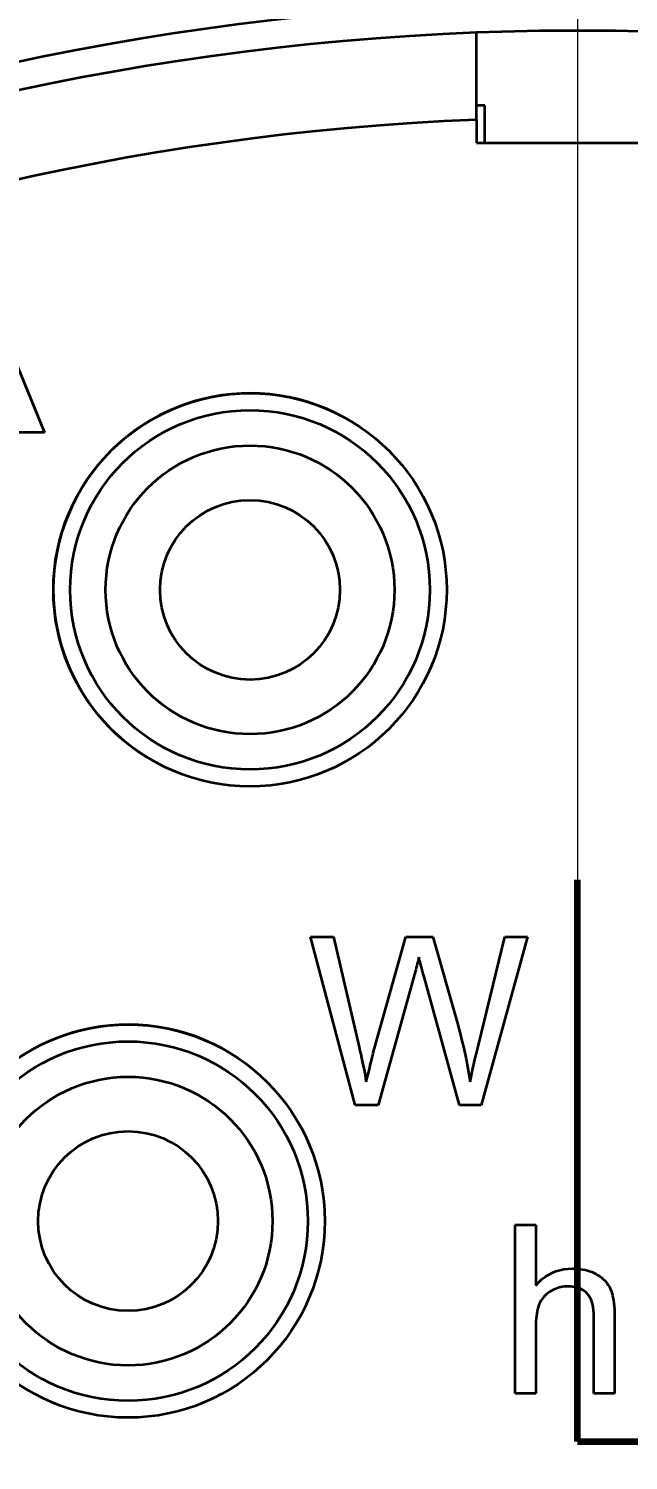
# Model space of a CAD drawing. Extents: x 23 to 472, y 3 to 294.
# Drawn here: x 382.68 to 385.35, y 217.32 to 223.69 of the extents above; entities that cross this region are included whole.
import ezdxf
from ezdxf.enums import TextEntityAlignment as Align

# ---------------------------------------------------------------- set-up
doc = ezdxf.new("R2010")
doc.units = 0
doc.linetypes.add('DASHDOT', pattern=[18.5, 12, -3, 0.5, -3])
doc.layers.get('0').update_dxf_attribs({"lineweight": 13})
doc.styles.get("Standard").update_dxf_attribs({"font": 'isocp.shx'})
doc.dimstyles.get("Standard").update_dxf_attribs({"dimtxt": 2.5, "dimasz": 2.5, "dimexe": 1.25, "dimexo": 0.625, "dimtad": 1, "dimcen": 2.5, "dimadec": 0, "dimazin": 0, "dimtfac": 1, "dimtmove": 0, "dimatfit": 0, "dimfxl": 0, "dimarcsym": 0})

# ---------------------------------------------------------------- blocks, each defined once
blk = doc.blocks.new('*D')
at = {"color": 7, "lineweight": 13}
for p, q in [((369.2633, 239.5531), (395.349, 194.2124)), ((363.2339, 234.8367), (397.923, 198.6215))]:
    blk.add_line(p, q, dxfattribs=at)
at = {"color": 34, "lineweight": 13, "ltscale": 0.415699}
blk.add_line((121.0279, 197.0113), (121.0279, 180.3834), dxfattribs=at)
at = {"color": 34, "lineweight": 13, "ltscale": 0.421525}
blk.add_line((278.4006, 197.0113), (278.4006, 180.1503), dxfattribs=at)
at = {"color": 34, "lineweight": 13}
for p, q in [((45.7156, 194.0736), (45.7156, 169.4602)), ((353.9414, 194.0736), (353.9414, 169.4602)), ((45.7156, 182.3834), (121.0279, 182.3834)), ((278.4006, 182.1503), (353.9414, 182.1503)), ((45.7156, 171.4602), (353.9414, 171.4602))]:
    blk.add_line(p, q, dxfattribs=at)
at = {"color": 34, "lineweight": 13, "ltscale": 0.342256}
blk.add_line((45.7156, 194.0736), (45.7156, 180.3834), dxfattribs=at)
at = {"color": 34, "lineweight": 13, "ltscale": 0.348082}
blk.add_line((353.9414, 194.0736), (353.9414, 180.1503), dxfattribs=at)
at = {"color": 7, "lineweight": 13}
for points in [[(376.3151, 228.3342), (374.903, 229.7505), (375.4177, 227.8179)], [(374.0392, 224.3044), (372.3291, 225.3414), (373.2916, 223.5883)], [(396.2128, 199.6586), (397.923, 198.6215), (396.9605, 200.3747)], [(393.937, 195.6288), (395.349, 194.2124), (394.8343, 196.145)]]:
    blk.add_lwpolyline(points, dxfattribs=at)
at = {"color": 34, "lineweight": 13}
for points in [[(47.6474, 182.901), (45.7156, 182.3834), (47.6474, 181.8658)], [(119.0961, 181.8658), (121.0279, 182.3834), (119.0961, 182.901)], [(280.3324, 182.668), (278.4006, 182.1503), (280.3324, 181.6327)], [(352.0096, 181.6327), (353.9414, 182.1503), (352.0096, 182.668)], [(47.6474, 171.9778), (45.7156, 171.4602), (47.6474, 170.9425)], [(352.0096, 170.9425), (353.9414, 171.4602), (352.0096, 171.9778)]]:
    blk.add_lwpolyline(points, dxfattribs=at)
at = {"color": 7, "lineweight": 13}
for s, rotation, p, p2 in [('%%c', 299.91295, (370.1301, 240.0518), (371.3768, 237.8848)), ('82', 299.91295, (371.8755, 237.0181), (374.0621, 233.2175)), ('%%c', 313.76692, (363.9561, 235.5285), (365.6854, 233.7231)), ('74', 313.76692, (366.3771, 233.0009), (369.4101, 229.8344))]:
    blk.add_text(s, height=2.5, rotation=rotation, dxfattribs=at).set_placement(p, p2, align=Align.FIT)
at = {"color": 34, "lineweight": 13}
for s, height, p, p2 in [('/[6.3]', 3.5, (93.5334, 183.3834), (107.9059, 183.3834)), ('/[6.3]', 3.5, (326.3327, 183.1503), (340.7051, 183.1503)), ('155', 3.5, (74.21, 183.3834), (83.768, 183.3834)), ('155', 3.5, (307.0093, 183.1503), (316.5672, 183.1503)), ('%%p50', 2.45, (85.868, 183.9084), (92.5334, 183.9084)), ('%%p50', 2.45, (318.6672, 183.6753), (325.3327, 183.6753)), ('"L"', 3.5, (194.4405, 172.4602), (202.0312, 172.4602)), ('%%p50', 2.45, (204.1312, 172.9852), (210.7966, 172.9852))]:
    blk.add_text(s, height=height, dxfattribs=at).set_placement(p, p2, align=Align.FIT)
blk = doc.blocks.new('BLOCK4537')
at = {"color": 7, "linetype": 'DASHDOT', "lineweight": 13}
blk.add_line((0, 53.471), (0, 15.839), dxfattribs=at)
at = {"color": 7, "lineweight": 100, "ltscale": 0.125}
blk.add_line((0, 10.839), (0, 15.839), dxfattribs=at)
at = {"color": 7, "lineweight": 100, "ltscale": 0.2275}
blk.add_line((0, 10.839), (9.1, 10.839), dxfattribs=at)
blk = doc.blocks.new('BLOCK4538')
at = {"color": 7, "linetype": 'DASHDOT', "lineweight": 13}
blk.add_line((0, 63.804), (0, -63.804), dxfattribs=at)
blk = doc.blocks.new('BLOCK4539')
at = {"color": 7, "lineweight": 35, "ltscale": 0.01939}
blk.add_line((-0.9, 22.607), (-0.9, 23.383), dxfattribs=at)
at = {"color": 7, "lineweight": 35, "ltscale": 0.008376}
blk.add_line((-0.825, 22.4), (-0.825, 22.735), dxfattribs=at)
at = {"color": 7, "lineweight": 35, "ltscale": 0.005177}
blk.add_line((-0.9, 22.607), (-0.9, 22.4), dxfattribs=at)
at = {"color": 7, "lineweight": 35, "ltscale": 0.045}
blk.add_line((-0.9, 22.4), (0.9, 22.4), dxfattribs=at)
at = {"color": 7, "lineweight": 35, "ltscale": 0.040519}
blk.add_line((-5.358, 21.323), (-4.744, 19.823), dxfattribs=at)
at = {"color": 7, "lineweight": 35, "ltscale": 0.005653}
blk.add_line((-4.744, 19.823), (-4.97, 19.823), dxfattribs=at)
at = {"color": 7, "lineweight": 35, "ltscale": 0.038798}
blk.add_line((-1.978, 13.831), (-2.376, 15.331), dxfattribs=at)
at = {"color": 7, "lineweight": 35, "ltscale": 0.005091}
blk.add_line((-2.376, 15.331), (-2.172, 15.331), dxfattribs=at)
at = {"color": 7, "lineweight": 35, "ltscale": 0.025235}
blk.add_line((-2.172, 15.331), (-1.944, 14.348), dxfattribs=at)
at = {"color": 7, "lineweight": 35, "ltscale": 0.02631}
blk.add_line((-1.813, 14.318), (-1.527, 15.331), dxfattribs=at)
at = {"color": 7, "lineweight": 35, "ltscale": 0.005986}
blk.add_line((-1.527, 15.331), (-1.288, 15.331), dxfattribs=at)
at = {"color": 7, "lineweight": 35, "ltscale": 0.019726}
blk.add_line((-1.288, 15.331), (-1.073, 14.572), dxfattribs=at)
at = {"color": 7, "lineweight": 35, "ltscale": 0.024804}
blk.add_line((-0.882, 14.367), (-0.646, 15.331), dxfattribs=at)
at = {"color": 7, "lineweight": 35, "ltscale": 0.038884}
blk.add_line((-0.447, 15.331), (-0.858, 13.831), dxfattribs=at)
at = {"color": 7, "lineweight": 35, "ltscale": 0.004988}
blk.add_line((-0.646, 15.331), (-0.447, 15.331), dxfattribs=at)
at = {"color": 7, "lineweight": 35, "ltscale": 0.000445757}
blk.add_line((-1.436, 15.054), (-1.44, 15.037), dxfattribs=at)
at = {"color": 7, "lineweight": 35, "ltscale": 0.000461311}
blk.add_line((-1.431, 15.072), (-1.436, 15.054), dxfattribs=at)
at = {"color": 7, "lineweight": 35, "ltscale": 0.000476575}
blk.add_line((-1.427, 15.091), (-1.431, 15.072), dxfattribs=at)
at = {"color": 7, "lineweight": 35, "ltscale": 0.000491696}
blk.add_line((-1.422, 15.11), (-1.427, 15.091), dxfattribs=at)
at = {"color": 7, "lineweight": 35, "ltscale": 0.00050698}
blk.add_line((-1.417, 15.13), (-1.422, 15.11), dxfattribs=at)
at = {"color": 7, "lineweight": 35, "ltscale": 0.000522091}
blk.add_line((-1.413, 15.15), (-1.417, 15.13), dxfattribs=at)
at = {"color": 7, "lineweight": 35, "ltscale": 0.000196096}
blk.add_line((-1.411, 15.142), (-1.413, 15.15), dxfattribs=at)
at = {"color": 7, "lineweight": 35, "ltscale": 0.000254143}
blk.add_line((-1.409, 15.132), (-1.411, 15.142), dxfattribs=at)
at = {"color": 7, "lineweight": 35, "ltscale": 0.000311339}
blk.add_line((-1.406, 15.12), (-1.409, 15.132), dxfattribs=at)
at = {"color": 7, "lineweight": 35, "ltscale": 0.000368982}
blk.add_line((-1.402, 15.106), (-1.406, 15.12), dxfattribs=at)
at = {"color": 7, "lineweight": 35, "ltscale": 0.000426659}
blk.add_line((-1.397, 15.09), (-1.402, 15.106), dxfattribs=at)
at = {"color": 7, "lineweight": 35, "ltscale": 0.000484325}
blk.add_line((-1.392, 15.071), (-1.397, 15.09), dxfattribs=at)
at = {"color": 7, "lineweight": 35, "ltscale": 0.000542007}
blk.add_line((-1.387, 15.05), (-1.392, 15.071), dxfattribs=at)
at = {"color": 7, "lineweight": 35, "ltscale": 0.00059922}
blk.add_line((-1.38, 15.027), (-1.387, 15.05), dxfattribs=at)
at = {"color": 7, "lineweight": 35, "ltscale": 0.029659}
blk.add_line((-1.457, 14.974), (-1.775, 13.831), dxfattribs=at)
at = {"color": 7, "lineweight": 35, "ltscale": 0.000385201}
blk.add_line((-1.453, 14.989), (-1.457, 14.974), dxfattribs=at)
at = {"color": 7, "lineweight": 35, "ltscale": 0.00039995}
blk.add_line((-1.448, 15.004), (-1.453, 14.989), dxfattribs=at)
at = {"color": 7, "lineweight": 35, "ltscale": 0.000415439}
blk.add_line((-1.444, 15.02), (-1.448, 15.004), dxfattribs=at)
at = {"color": 7, "lineweight": 35, "ltscale": 0.000430698}
blk.add_line((-1.44, 15.037), (-1.444, 15.02), dxfattribs=at)
at = {"color": 7, "lineweight": 35, "ltscale": 0.000657006}
blk.add_line((-1.373, 15.002), (-1.38, 15.027), dxfattribs=at)
at = {"color": 7, "lineweight": 35, "ltscale": 0.000715045}
blk.add_line((-1.366, 14.974), (-1.373, 15.002), dxfattribs=at)
at = {"color": 7, "lineweight": 35, "ltscale": 0.029646}
blk.add_line((-1.05, 13.831), (-1.366, 14.974), dxfattribs=at)
at = {"color": 7, "lineweight": 35, "ltscale": 0.001457}
blk.add_line((-1.073, 14.572), (-1.057, 14.516), dxfattribs=at)
at = {"color": 7, "lineweight": 35, "ltscale": 0.001435}
blk.add_line((-1.057, 14.516), (-1.043, 14.46), dxfattribs=at)
at = {"color": 7, "lineweight": 35, "ltscale": 0.001413}
blk.add_line((-1.043, 14.46), (-1.029, 14.405), dxfattribs=at)
at = {"color": 7, "lineweight": 35, "ltscale": 0.000793163}
blk.add_line((-1.944, 14.348), (-1.937, 14.317), dxfattribs=at)
at = {"color": 7, "lineweight": 35, "ltscale": 0.000790924}
blk.add_line((-1.937, 14.317), (-1.93, 14.286), dxfattribs=at)
at = {"color": 7, "lineweight": 35, "ltscale": 0.000788624}
blk.add_line((-1.93, 14.286), (-1.923, 14.255), dxfattribs=at)
at = {"color": 7, "lineweight": 35, "ltscale": 0.000452317}
blk.add_line((-1.823, 14.278), (-1.819, 14.295), dxfattribs=at)
at = {"color": 7, "lineweight": 35, "ltscale": 0.000347704}
blk.add_line((-1.819, 14.295), (-1.815, 14.309), dxfattribs=at)
at = {"color": 7, "lineweight": 35, "ltscale": 0.000243647}
blk.add_line((-1.815, 14.309), (-1.813, 14.318), dxfattribs=at)
at = {"color": 7, "lineweight": 35, "ltscale": 0.001391}
blk.add_line((-1.029, 14.405), (-1.016, 14.351), dxfattribs=at)
at = {"color": 7, "lineweight": 35, "ltscale": 0.00137}
blk.add_line((-1.016, 14.351), (-1.004, 14.298), dxfattribs=at)
at = {"color": 7, "lineweight": 35, "ltscale": 0.001349}
blk.add_line((-1.004, 14.298), (-0.992, 14.245), dxfattribs=at)
at = {"color": 7, "lineweight": 35, "ltscale": 0.00089295}
blk.add_line((-0.908, 14.261), (-0.899, 14.295), dxfattribs=at)
at = {"color": 7, "lineweight": 35, "ltscale": 0.000915696}
blk.add_line((-0.899, 14.295), (-0.891, 14.331), dxfattribs=at)
at = {"color": 7, "lineweight": 35, "ltscale": 0.000937772}
blk.add_line((-0.891, 14.331), (-0.882, 14.367), dxfattribs=at)
at = {"color": 7, "lineweight": 35, "ltscale": 0.00078683}
blk.add_line((-1.923, 14.255), (-1.916, 14.225), dxfattribs=at)
at = {"color": 7, "lineweight": 35, "ltscale": 0.000784591}
blk.add_line((-1.916, 14.225), (-1.91, 14.194), dxfattribs=at)
at = {"color": 7, "lineweight": 35, "ltscale": 0.000782464}
blk.add_line((-1.91, 14.194), (-1.903, 14.163), dxfattribs=at)
at = {"color": 7, "lineweight": 35, "ltscale": 0.000780751}
blk.add_line((-1.903, 14.163), (-1.897, 14.133), dxfattribs=at)
at = {"color": 7, "lineweight": 35, "ltscale": 0.000974561}
blk.add_line((-1.859, 14.129), (-1.85, 14.167), dxfattribs=at)
at = {"color": 7, "lineweight": 35, "ltscale": 0.000870363}
blk.add_line((-1.85, 14.167), (-1.842, 14.201), dxfattribs=at)
at = {"color": 7, "lineweight": 35, "ltscale": 0.000765813}
blk.add_line((-1.842, 14.201), (-1.835, 14.23), dxfattribs=at)
at = {"color": 7, "lineweight": 35, "ltscale": 0.000660954}
blk.add_line((-1.835, 14.23), (-1.829, 14.256), dxfattribs=at)
at = {"color": 7, "lineweight": 35, "ltscale": 0.000556797}
blk.add_line((-1.829, 14.256), (-1.823, 14.278), dxfattribs=at)
at = {"color": 7, "lineweight": 35, "ltscale": 0.001328}
blk.add_line((-0.992, 14.245), (-0.982, 14.193), dxfattribs=at)
at = {"color": 7, "lineweight": 35, "ltscale": 0.001307}
blk.add_line((-0.982, 14.193), (-0.973, 14.142), dxfattribs=at)
at = {"color": 7, "lineweight": 35, "ltscale": 0.000803638}
blk.add_line((-0.938, 14.13), (-0.931, 14.161), dxfattribs=at)
at = {"color": 7, "lineweight": 35, "ltscale": 0.000826136}
blk.add_line((-0.931, 14.161), (-0.923, 14.194), dxfattribs=at)
at = {"color": 7, "lineweight": 35, "ltscale": 0.000847983}
blk.add_line((-0.923, 14.194), (-0.916, 14.227), dxfattribs=at)
at = {"color": 7, "lineweight": 35, "ltscale": 0.000870872}
blk.add_line((-0.916, 14.227), (-0.908, 14.261), dxfattribs=at)
at = {"color": 7, "lineweight": 35, "ltscale": 0.000778609}
blk.add_line((-1.897, 14.133), (-1.891, 14.102), dxfattribs=at)
at = {"color": 7, "lineweight": 35, "ltscale": 0.000776566}
blk.add_line((-1.891, 14.102), (-1.886, 14.071), dxfattribs=at)
at = {"color": 7, "lineweight": 35, "ltscale": 0.000774847}
blk.add_line((-1.886, 14.071), (-1.88, 14.041), dxfattribs=at)
at = {"color": 7, "lineweight": 35, "ltscale": 0.001184}
blk.add_line((-1.88, 14.041), (-1.869, 14.087), dxfattribs=at)
at = {"color": 7, "lineweight": 35, "ltscale": 0.001079}
blk.add_line((-1.869, 14.087), (-1.859, 14.129), dxfattribs=at)
at = {"color": 7, "lineweight": 35, "ltscale": 0.001286}
blk.add_line((-0.973, 14.142), (-0.964, 14.091), dxfattribs=at)
at = {"color": 7, "lineweight": 35, "ltscale": 0.001266}
blk.add_line((-0.964, 14.091), (-0.956, 14.041), dxfattribs=at)
at = {"color": 7, "lineweight": 35, "ltscale": 0.000736668}
blk.add_line((-0.956, 14.041), (-0.951, 14.07), dxfattribs=at)
at = {"color": 7, "lineweight": 35, "ltscale": 0.000759013}
blk.add_line((-0.951, 14.07), (-0.944, 14.099), dxfattribs=at)
at = {"color": 7, "lineweight": 35, "ltscale": 0.000780912}
blk.add_line((-0.944, 14.099), (-0.938, 14.13), dxfattribs=at)
at = {"color": 7, "lineweight": 35, "ltscale": 0.005065}
blk.add_line((-1.775, 13.831), (-1.978, 13.831), dxfattribs=at)
at = {"color": 7, "lineweight": 35, "ltscale": 0.004783}
blk.add_line((-0.858, 13.831), (-1.05, 13.831), dxfattribs=at)
at = {"color": 7, "lineweight": 35, "ltscale": 0.0375}
blk.add_line((-0.556, 11.266), (-0.556, 12.766), dxfattribs=at)
at = {"color": 7, "lineweight": 35, "ltscale": 0.004604}
for p, q in [((-0.556, 12.766), (-0.372, 12.766)), ((-0.372, 11.266), (-0.556, 11.266)), ((0.329, 11.266), (0.145, 11.266))]:
    blk.add_line(p, q, dxfattribs=at)
at = {"color": 7, "lineweight": 35, "ltscale": 0.013455}
blk.add_line((-0.372, 12.766), (-0.372, 12.228), dxfattribs=at)
at = {"color": 7, "lineweight": 35, "ltscale": 0.000917148}
blk.add_line((-0.158, 12.364), (-0.122, 12.371), dxfattribs=at)
at = {"color": 7, "lineweight": 35, "ltscale": 0.000938277}
blk.add_line((-0.122, 12.371), (-0.085, 12.376), dxfattribs=at)
at = {"color": 7, "lineweight": 35, "ltscale": 0.000965848}
blk.add_line((-0.085, 12.376), (-0.046, 12.377), dxfattribs=at)
at = {"color": 7, "lineweight": 35, "ltscale": 0.000595967}
blk.add_line((-0.046, 12.377), (-0.023, 12.377), dxfattribs=at)
at = {"color": 7, "lineweight": 35, "ltscale": 0.000580932}
blk.add_line((-0.023, 12.377), (0.001, 12.375), dxfattribs=at)
at = {"color": 7, "lineweight": 35, "ltscale": 0.000567331}
blk.add_line((0.001, 12.375), (0.023, 12.373), dxfattribs=at)
at = {"color": 7, "lineweight": 35, "ltscale": 0.000554445}
blk.add_line((0.023, 12.373), (0.045, 12.37), dxfattribs=at)
at = {"color": 7, "lineweight": 35, "ltscale": 0.00054284}
blk.add_line((0.045, 12.37), (0.066, 12.365), dxfattribs=at)
at = {"color": 7, "lineweight": 35, "ltscale": 0.000970022}
blk.add_line((-0.372, 12.228), (-0.345, 12.256), dxfattribs=at)
at = {"color": 7, "lineweight": 35, "ltscale": 0.000941294}
blk.add_line((-0.345, 12.256), (-0.318, 12.282), dxfattribs=at)
at = {"color": 7, "lineweight": 35, "ltscale": 0.00091947}
blk.add_line((-0.318, 12.282), (-0.288, 12.304), dxfattribs=at)
at = {"color": 7, "lineweight": 35, "ltscale": 0.000904177}
blk.add_line((-0.288, 12.304), (-0.258, 12.323), dxfattribs=at)
at = {"color": 7, "lineweight": 35, "ltscale": 0.00089622}
blk.add_line((-0.258, 12.323), (-0.226, 12.34), dxfattribs=at)
at = {"color": 7, "lineweight": 35, "ltscale": 0.000895899}
blk.add_line((-0.226, 12.34), (-0.193, 12.353), dxfattribs=at)
at = {"color": 7, "lineweight": 35, "ltscale": 0.000902781}
blk.add_line((-0.193, 12.353), (-0.158, 12.364), dxfattribs=at)
at = {"color": 7, "lineweight": 35, "ltscale": 0.000532811}
blk.add_line((0.066, 12.365), (0.087, 12.36), dxfattribs=at)
at = {"color": 7, "lineweight": 35, "ltscale": 0.000523804}
blk.add_line((0.087, 12.36), (0.107, 12.354), dxfattribs=at)
at = {"color": 7, "lineweight": 35, "ltscale": 0.000516673}
blk.add_line((0.107, 12.354), (0.126, 12.347), dxfattribs=at)
at = {"color": 7, "lineweight": 35, "ltscale": 0.00051057}
blk.add_line((0.126, 12.347), (0.145, 12.339), dxfattribs=at)
at = {"color": 7, "lineweight": 35, "ltscale": 0.000506325}
blk.add_line((0.145, 12.339), (0.163, 12.33), dxfattribs=at)
at = {"color": 7, "lineweight": 35, "ltscale": 0.00049791}
blk.add_line((0.163, 12.33), (0.181, 12.32), dxfattribs=at)
at = {"color": 7, "lineweight": 35, "ltscale": 0.000486072}
blk.add_line((0.181, 12.32), (0.197, 12.309), dxfattribs=at)
at = {"color": 7, "lineweight": 35, "ltscale": 0.000475016}
blk.add_line((0.197, 12.309), (0.212, 12.298), dxfattribs=at)
at = {"color": 7, "lineweight": 35, "ltscale": 0.000467194}
blk.add_line((0.212, 12.298), (0.226, 12.286), dxfattribs=at)
at = {"color": 7, "lineweight": 35, "ltscale": 0.000460238}
blk.add_line((0.226, 12.286), (0.24, 12.273), dxfattribs=at)
at = {"color": 7, "lineweight": 35, "ltscale": 0.000455609}
blk.add_line((0.24, 12.273), (0.252, 12.259), dxfattribs=at)
at = {"color": 7, "lineweight": 35, "ltscale": 0.000453073}
blk.add_line((0.252, 12.259), (0.263, 12.245), dxfattribs=at)
at = {"color": 7, "lineweight": 35, "ltscale": 0.000452958}
blk.add_line((0.263, 12.245), (0.273, 12.23), dxfattribs=at)
at = {"color": 7, "lineweight": 35, "ltscale": 0.000383957}
blk.add_line((-0.31, 12.114), (-0.319, 12.102), dxfattribs=at)
at = {"color": 7, "lineweight": 35, "ltscale": 0.000384815}
blk.add_line((-0.3, 12.126), (-0.31, 12.114), dxfattribs=at)
at = {"color": 7, "lineweight": 35, "ltscale": 0.00038719}
blk.add_line((-0.289, 12.137), (-0.3, 12.126), dxfattribs=at)
at = {"color": 7, "lineweight": 35, "ltscale": 0.000391707}
blk.add_line((-0.278, 12.148), (-0.289, 12.137), dxfattribs=at)
at = {"color": 7, "lineweight": 35, "ltscale": 0.00039739}
blk.add_line((-0.265, 12.158), (-0.278, 12.148), dxfattribs=at)
at = {"color": 7, "lineweight": 35, "ltscale": 0.000404763}
blk.add_line((-0.252, 12.167), (-0.265, 12.158), dxfattribs=at)
at = {"color": 7, "lineweight": 35, "ltscale": 0.000413424}
blk.add_line((-0.238, 12.176), (-0.252, 12.167), dxfattribs=at)
at = {"color": 7, "lineweight": 35, "ltscale": 0.000415453}
blk.add_line((-0.224, 12.184), (-0.238, 12.176), dxfattribs=at)
at = {"color": 7, "lineweight": 35, "ltscale": 0.000409962}
blk.add_line((-0.209, 12.191), (-0.224, 12.184), dxfattribs=at)
at = {"color": 7, "lineweight": 35, "ltscale": 0.000405229}
blk.add_line((-0.194, 12.198), (-0.209, 12.191), dxfattribs=at)
at = {"color": 7, "lineweight": 35, "ltscale": 0.000402108}
blk.add_line((-0.179, 12.203), (-0.194, 12.198), dxfattribs=at)
at = {"color": 7, "lineweight": 35, "ltscale": 0.000400033}
blk.add_line((-0.164, 12.208), (-0.179, 12.203), dxfattribs=at)
at = {"color": 7, "lineweight": 35, "ltscale": 0.000399227}
blk.add_line((-0.148, 12.212), (-0.164, 12.208), dxfattribs=at)
at = {"color": 7, "lineweight": 35, "ltscale": 0.000399145}
blk.add_line((-0.133, 12.215), (-0.148, 12.212), dxfattribs=at)
at = {"color": 7, "lineweight": 35, "ltscale": 0.000400625}
blk.add_line((-0.117, 12.217), (-0.133, 12.215), dxfattribs=at)
at = {"color": 7, "lineweight": 35, "ltscale": 0.000403319}
blk.add_line((-0.101, 12.218), (-0.117, 12.217), dxfattribs=at)
at = {"color": 7, "lineweight": 35, "ltscale": 0.00040679}
blk.add_line((-0.084, 12.219), (-0.101, 12.218), dxfattribs=at)
at = {"color": 7, "lineweight": 35, "ltscale": 0.000535428}
blk.add_line((-0.063, 12.218), (-0.084, 12.219), dxfattribs=at)
at = {"color": 7, "lineweight": 35, "ltscale": 0.000512214}
blk.add_line((-0.042, 12.216), (-0.063, 12.218), dxfattribs=at)
at = {"color": 7, "lineweight": 35, "ltscale": 0.00049192}
blk.add_line((-0.023, 12.213), (-0.042, 12.216), dxfattribs=at)
at = {"color": 7, "lineweight": 35, "ltscale": 0.000473459}
blk.add_line((-0.005, 12.209), (-0.023, 12.213), dxfattribs=at)
at = {"color": 7, "lineweight": 35, "ltscale": 0.000458038}
blk.add_line((0.013, 12.203), (-0.005, 12.209), dxfattribs=at)
at = {"color": 7, "lineweight": 35, "ltscale": 0.000446211}
blk.add_line((0.029, 12.196), (0.013, 12.203), dxfattribs=at)
at = {"color": 7, "lineweight": 35, "ltscale": 0.000436858}
blk.add_line((0.045, 12.188), (0.029, 12.196), dxfattribs=at)
at = {"color": 7, "lineweight": 35, "ltscale": 0.000431369}
blk.add_line((0.059, 12.178), (0.045, 12.188), dxfattribs=at)
at = {"color": 7, "lineweight": 35, "ltscale": 0.000429769}
blk.add_line((0.073, 12.168), (0.059, 12.178), dxfattribs=at)
at = {"color": 7, "lineweight": 35, "ltscale": 0.000431957}
blk.add_line((0.085, 12.156), (0.073, 12.168), dxfattribs=at)
at = {"color": 7, "lineweight": 35, "ltscale": 0.000438093}
blk.add_line((0.096, 12.142), (0.085, 12.156), dxfattribs=at)
at = {"color": 7, "lineweight": 35, "ltscale": 0.000450003}
blk.add_line((0.107, 12.127), (0.096, 12.142), dxfattribs=at)
at = {"color": 7, "lineweight": 35, "ltscale": 0.000466265}
blk.add_line((0.116, 12.111), (0.107, 12.127), dxfattribs=at)
at = {"color": 7, "lineweight": 35, "ltscale": 0.000454446}
blk.add_line((0.273, 12.23), (0.283, 12.215), dxfattribs=at)
at = {"color": 7, "lineweight": 35, "ltscale": 0.000458585}
blk.add_line((0.283, 12.215), (0.291, 12.198), dxfattribs=at)
at = {"color": 7, "lineweight": 35, "ltscale": 0.00047471}
blk.add_line((0.291, 12.198), (0.298, 12.181), dxfattribs=at)
at = {"color": 7, "lineweight": 35, "ltscale": 0.00050365}
blk.add_line((0.298, 12.181), (0.305, 12.162), dxfattribs=at)
at = {"color": 7, "lineweight": 35, "ltscale": 0.00053396}
blk.add_line((0.305, 12.162), (0.31, 12.141), dxfattribs=at)
at = {"color": 7, "lineweight": 35, "ltscale": 0.000565915}
blk.add_line((0.31, 12.141), (0.315, 12.119), dxfattribs=at)
at = {"color": 7, "lineweight": 35, "ltscale": 0.000599077}
blk.add_line((0.315, 12.119), (0.32, 12.095), dxfattribs=at)
at = {"color": 7, "lineweight": 35, "ltscale": 0.000494735}
blk.add_line((-0.361, 11.994), (-0.364, 11.975), dxfattribs=at)
at = {"color": 7, "lineweight": 35, "ltscale": 0.000470703}
blk.add_line((-0.357, 12.012), (-0.361, 11.994), dxfattribs=at)
at = {"color": 7, "lineweight": 35, "ltscale": 0.000447314}
blk.add_line((-0.352, 12.03), (-0.357, 12.012), dxfattribs=at)
at = {"color": 7, "lineweight": 35, "ltscale": 0.000425229}
blk.add_line((-0.347, 12.046), (-0.352, 12.03), dxfattribs=at)
at = {"color": 7, "lineweight": 35, "ltscale": 0.000404091}
blk.add_line((-0.341, 12.061), (-0.347, 12.046), dxfattribs=at)
at = {"color": 7, "lineweight": 35, "ltscale": 0.000391879}
blk.add_line((-0.335, 12.075), (-0.341, 12.061), dxfattribs=at)
at = {"color": 7, "lineweight": 35, "ltscale": 0.000387477}
blk.add_line((-0.327, 12.089), (-0.335, 12.075), dxfattribs=at)
at = {"color": 7, "lineweight": 35, "ltscale": 0.000384711}
blk.add_line((-0.319, 12.102), (-0.327, 12.089), dxfattribs=at)
at = {"color": 7, "lineweight": 35, "ltscale": 0.000486884}
blk.add_line((0.123, 12.093), (0.116, 12.111), dxfattribs=at)
at = {"color": 7, "lineweight": 35, "ltscale": 0.000510875}
blk.add_line((0.13, 12.074), (0.123, 12.093), dxfattribs=at)
at = {"color": 7, "lineweight": 35, "ltscale": 0.000538585}
blk.add_line((0.135, 12.053), (0.13, 12.074), dxfattribs=at)
at = {"color": 7, "lineweight": 35, "ltscale": 0.00056861}
blk.add_line((0.14, 12.031), (0.135, 12.053), dxfattribs=at)
at = {"color": 7, "lineweight": 35, "ltscale": 0.000601289}
blk.add_line((0.143, 12.007), (0.14, 12.031), dxfattribs=at)
at = {"color": 7, "lineweight": 35, "ltscale": 0.000635971}
blk.add_line((0.144, 11.981), (0.143, 12.007), dxfattribs=at)
at = {"color": 7, "lineweight": 35, "ltscale": 0.000633844}
blk.add_line((0.32, 12.095), (0.323, 12.07), dxfattribs=at)
at = {"color": 7, "lineweight": 35, "ltscale": 0.000669026}
blk.add_line((0.323, 12.07), (0.326, 12.044), dxfattribs=at)
at = {"color": 7, "lineweight": 35, "ltscale": 0.000705039}
blk.add_line((0.326, 12.044), (0.328, 12.015), dxfattribs=at)
at = {"color": 7, "lineweight": 35, "ltscale": 0.000741767}
blk.add_line((0.328, 12.015), (0.329, 11.986), dxfattribs=at)
at = {"color": 7, "lineweight": 35, "ltscale": 0.000779034}
blk.add_line((0.329, 11.986), (0.329, 11.955), dxfattribs=at)
at = {"color": 7, "lineweight": 35, "ltscale": 0.000626021}
blk.add_line((-0.371, 11.886), (-0.372, 11.86), dxfattribs=at)
at = {"color": 7, "lineweight": 35, "ltscale": 0.014862}
blk.add_line((-0.372, 11.86), (-0.372, 11.266), dxfattribs=at)
at = {"color": 7, "lineweight": 35, "ltscale": 0.000571974}
blk.add_line((-0.369, 11.932), (-0.371, 11.909), dxfattribs=at)
at = {"color": 7, "lineweight": 35, "ltscale": 0.000598213}
blk.add_line((-0.371, 11.909), (-0.371, 11.886), dxfattribs=at)
at = {"color": 7, "lineweight": 35, "ltscale": 0.000545448}
blk.add_line((-0.367, 11.954), (-0.369, 11.932), dxfattribs=at)
at = {"color": 7, "lineweight": 35, "ltscale": 0.000519658}
blk.add_line((-0.364, 11.975), (-0.367, 11.954), dxfattribs=at)
at = {"color": 7, "lineweight": 35, "ltscale": 0.00067194}
blk.add_line((0.145, 11.955), (0.144, 11.981), dxfattribs=at)
at = {"color": 7, "lineweight": 35, "ltscale": 0.017215}
for p, q in [((0.145, 11.266), (0.145, 11.955)), ((0.329, 11.955), (0.329, 11.266))]:
    blk.add_line(p, q, dxfattribs=at)
at = {"color": 7, "lineweight": 13}
for radius in [32.789, 31.923, 30.25]:
    blk.add_circle((0, 0), radius, dxfattribs=at)
at = {"color": 7, "lineweight": 35}
for centre, radius in [((0, 0), 29.75), ((0, 0), 27.6), ((0, 0), 25.6), ((0, 0), 25.2), ((0, 0), 23.65), ((-2.915, 18.421), 1.75), ((-2.915, 18.421), 1.6), ((-2.915, 18.421), 1.285), ((-2.915, 18.421), 0.8), ((-4, 12.8), 1.75), ((-4, 12.8), 1.6), ((-4, 12.8), 1.285), ((-4, 12.8), 0.8)]:
    blk.add_circle(centre, radius, dxfattribs=at)
for centre, radius, start, end in [((0, 0), 27.6, 0, 180), ((0, 0), 25.1, 92.2833, 447.7167), ((0, 0), 24.05, 92.383, 447.617), ((0, 0), 23.4, 92.2042, 270), ((0, 0), 23.4, 87.7958, 92.2042), ((0, 0), 23.4, 270, 447.7958), ((0, 0), 22.75, 92.0782, 92.2672), ((0, 0), 22.625, 92.2798, 447.7202), ((-2.915, 18.421), 1.75, 61.3521, 241.3521), ((-4, 12.8), 1.75, 61.3521, 241.3521)]:
    blk.add_arc(centre, radius, start, end, dxfattribs=at)

msp = doc.modelspace()

# ---------------------------------------------------------------- linework, layer by layer
at = {"color": 7, "linetype": 'DASHDOT', "lineweight": 13}
for radius in [20.5, 18.5]:
    msp.add_circle((385.126, 211.9815), radius, dxfattribs=at)

# ---------------------------------------------------------------- block references
at = {"lineweight": 0, "xscale": 0.5, "yscale": 0.5, "zscale": 0.5}
for name in ['BLOCK4538', 'BLOCK4537', 'BLOCK4539']:
    msp.add_blockref(name, (385.126, 211.9815), dxfattribs=at)

# ---------------------------------------------------------------- dimensions: what is measured, and where the dimension line sits
at = {"color": 0, "lineweight": 0}
for base, p1, p2, middle in [((353.9414, 182.1503), (278.4006, 198.0113), (353.9414, 195.0736), (323.8572, 182.1503)), ((121.0279, 182.3834), (45.7156, 195.0736), (121.0279, 198.0113), (91.058, 182.3834))]:
    dim = msp.add_linear_dim(base=base, p1=p1, p2=p2, angle=359.99809, text='155{}{%%p50}/[6.3]', dimstyle='Standard', override={"dimlfac": 2, "dimtol": 0, "dimlim": 0, "dimtp": 50, "dimtm": 50}, dxfattribs=at)
    dim.commit()
    dim.dimension.update_dxf_attribs({"geometry": '*D', "text_midpoint": middle, "dimtype": 160})
for p1, p2, middle in [((395.349, 194.2124), (374.903, 229.7505), (371.2293, 236.1359)), ((397.923, 198.6215), (372.3291, 225.3414), (365.9609, 231.9897))]:
    dim = msp.add_diameter_dim_2p(p1=p1, p2=p2, dimstyle='Standard', override={"dimlfac": 2}, dxfattribs=at)
    dim.commit()
    dim.dimension.update_dxf_attribs({"geometry": '*D', "text_midpoint": middle, "dimtype": 163})

doc.saveas('drawing.dxf')
